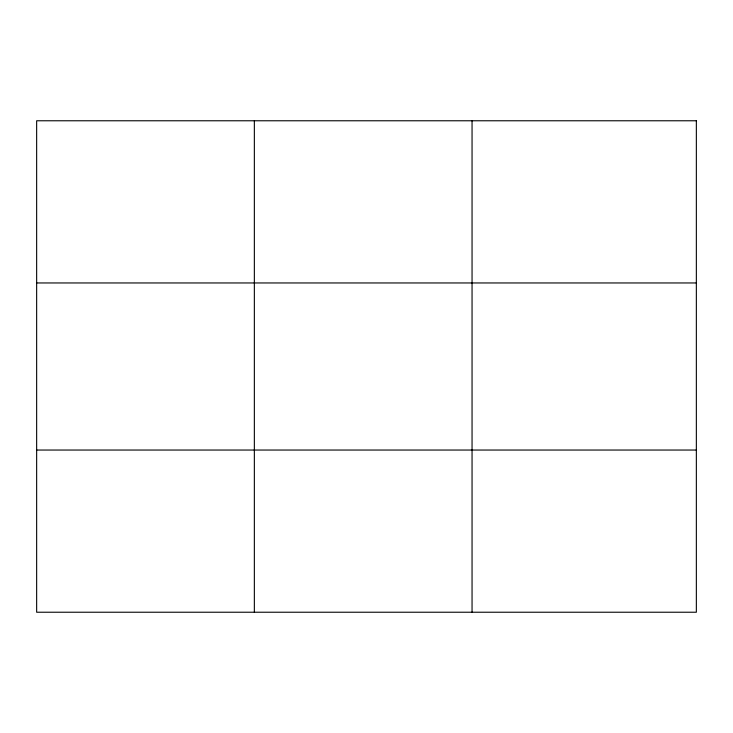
<?xml version="1.0" encoding="UTF-8"?>
<svg xmlns="http://www.w3.org/2000/svg" width="733" height="733" viewBox="0 0 733 733"><rect width="100%" height="100%" fill="white"/><g stroke="black" fill="none" stroke-linecap="round" stroke-linejoin="round"><path stroke-width="1.1" d="M254.351 612.229L254.351 120.771M472.052 612.229L472.052 120.771M36.65 282.956L696.35 282.956M36.65 450.044L696.35 450.044M696.35 120.771L696.35 612.229L36.65 612.229L36.65 120.771L696.35 120.771"/></g></svg>
